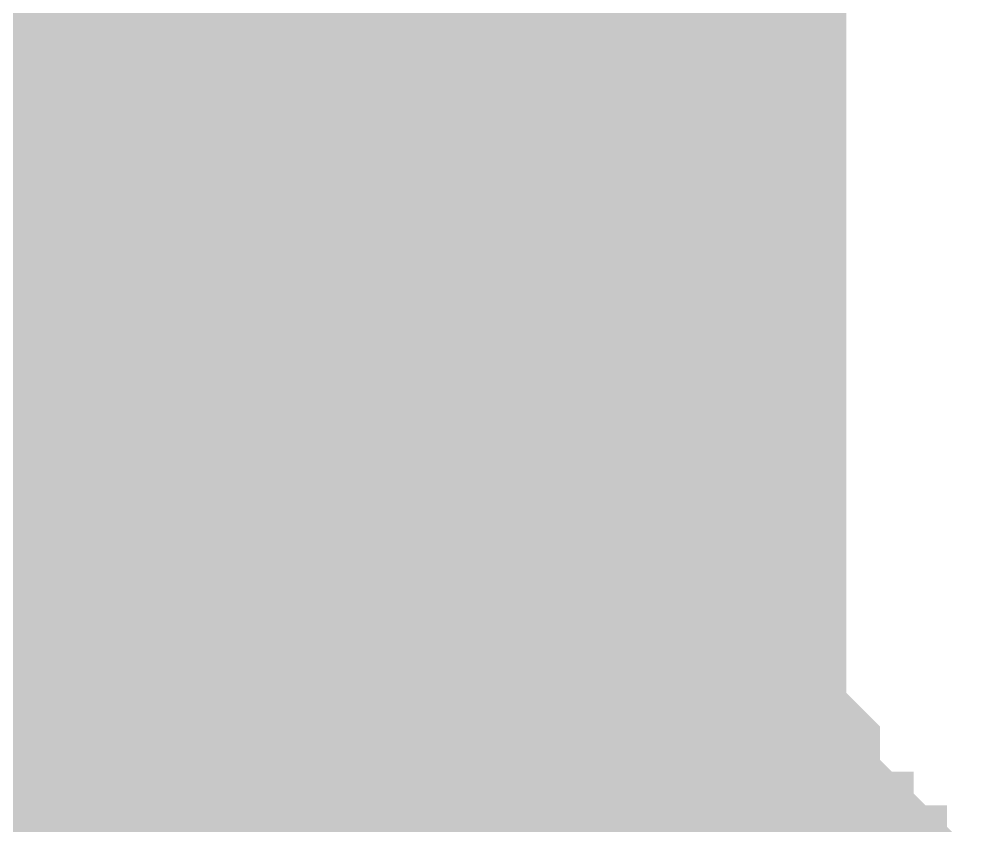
# Model space of a CAD drawing. Extents: x -0.1 to 65.1, y -1.2 to 30.1.
# Drawn here: x 28.4355 to 28.7625, y 5.4597 to 5.7341 of the extents above; entities that cross this region are included whole.
import ezdxf

# ---------------------------------------------------------------- set-up
doc = ezdxf.new("R2010")
doc.units = 0
doc.header["$MEASUREMENT"] = 0
doc.layers.get('0').update_dxf_attribs({"linetype": 'CONTINUOUS'})
doc.layers.add('2D_LINE_126', color=7, linetype='CONTINUOUS')

# ---------------------------------------------------------------- blocks, each defined once
blk = doc.blocks.new('DRAWING_63')
at = {"layer": '2D_LINE_126', "const_width": 0.0254}
for points in [[(-1.74879, -2.0574), (-1.74879, -2.04597), (-1.74879, -2.03454), (-1.74879, -2.02311), (-1.74879, -2.01168), (-1.74879, -2.00025), (-1.74879, -1.98882), (-1.74879, -1.97739), (-1.74879, -1.96596), (-1.74879, -1.95453), (-1.74879, -1.9431), (-1.74879, -1.93167), (-1.74879, -1.92024), (-1.74879, -1.90881), (-1.74879, -1.89738), (-1.74879, -1.88595), (-1.74879, -1.87452), (-1.74879, -1.86309), (-1.74879, -1.85166), (-1.74879, -1.84023), (-1.74879, -1.8288), (-1.74879, -1.81737), (-1.74879, -1.80594), (-1.74879, -1.79451), (-1.74879, -1.78308), (-1.74879, -1.77165), (-1.74879, -1.76022), (-1.74879, -1.74879)], [(-1.73736, -2.0574), (-1.73736, -2.04597), (-1.73736, -2.03454), (-1.73736, -2.02311), (-1.73736, -2.01168), (-1.73736, -2.00025), (-1.73736, -1.98882), (-1.73736, -1.97739), (-1.73736, -1.96596), (-1.73736, -1.95453), (-1.73736, -1.9431), (-1.73736, -1.93167), (-1.73736, -1.92024), (-1.73736, -1.90881), (-1.73736, -1.89738), (-1.73736, -1.88595), (-1.73736, -1.87452), (-1.73736, -1.86309), (-1.73736, -1.85166), (-1.73736, -1.84023), (-1.73736, -1.8288), (-1.73736, -1.81737), (-1.73736, -1.80594), (-1.73736, -1.79451), (-1.73736, -1.78308), (-1.73736, -1.77165), (-1.73736, -1.76022), (-1.73736, -1.74879)], [(-1.72593, -2.0574), (-1.72593, -2.04597), (-1.72593, -2.03454), (-1.72593, -2.02311), (-1.72593, -2.01168), (-1.72593, -2.00025), (-1.72593, -1.98882), (-1.72593, -1.97739), (-1.72593, -1.96596), (-1.72593, -1.95453), (-1.72593, -1.9431), (-1.72593, -1.93167), (-1.72593, -1.92024), (-1.72593, -1.90881), (-1.72593, -1.89738), (-1.72593, -1.88595), (-1.72593, -1.87452), (-1.72593, -1.86309), (-1.72593, -1.85166), (-1.72593, -1.84023), (-1.72593, -1.8288), (-1.72593, -1.81737), (-1.72593, -1.80594), (-1.72593, -1.79451), (-1.72593, -1.78308), (-1.72593, -1.77165), (-1.72593, -1.76022), (-1.72593, -1.74879)], [(-1.7145, -2.0574), (-1.7145, -2.04597), (-1.7145, -2.03454), (-1.7145, -2.02311), (-1.7145, -2.01168), (-1.7145, -2.00025), (-1.7145, -1.98882), (-1.7145, -1.97739), (-1.7145, -1.96596), (-1.7145, -1.95453), (-1.7145, -1.9431), (-1.7145, -1.93167), (-1.7145, -1.92024), (-1.7145, -1.90881), (-1.7145, -1.89738), (-1.7145, -1.88595), (-1.7145, -1.87452), (-1.7145, -1.86309), (-1.7145, -1.85166), (-1.7145, -1.84023), (-1.7145, -1.8288), (-1.7145, -1.81737), (-1.7145, -1.80594), (-1.7145, -1.79451), (-1.7145, -1.78308), (-1.7145, -1.77165), (-1.7145, -1.76022), (-1.7145, -1.74879)], [(-1.70307, -2.0574), (-1.70307, -2.04597), (-1.70307, -2.03454), (-1.70307, -2.02311), (-1.70307, -2.01168), (-1.70307, -2.00025), (-1.70307, -1.98882), (-1.70307, -1.97739), (-1.70307, -1.96596), (-1.70307, -1.95453), (-1.70307, -1.9431), (-1.70307, -1.93167), (-1.70307, -1.92024), (-1.70307, -1.90881), (-1.70307, -1.89738), (-1.70307, -1.88595), (-1.70307, -1.87452), (-1.70307, -1.86309), (-1.70307, -1.85166), (-1.70307, -1.84023), (-1.70307, -1.8288), (-1.70307, -1.81737), (-1.70307, -1.80594), (-1.70307, -1.79451), (-1.70307, -1.78308), (-1.70307, -1.77165), (-1.70307, -1.76022), (-1.70307, -1.74879)], [(-1.69164, -2.0574), (-1.69164, -2.04597), (-1.69164, -2.03454), (-1.69164, -2.02311), (-1.69164, -2.01168), (-1.69164, -2.00025), (-1.69164, -1.98882), (-1.69164, -1.97739), (-1.69164, -1.96596), (-1.69164, -1.95453), (-1.69164, -1.9431), (-1.69164, -1.93167), (-1.69164, -1.92024), (-1.69164, -1.90881), (-1.69164, -1.89738), (-1.69164, -1.88595), (-1.69164, -1.87452), (-1.69164, -1.86309), (-1.69164, -1.85166), (-1.69164, -1.84023), (-1.69164, -1.8288), (-1.69164, -1.81737), (-1.69164, -1.80594), (-1.69164, -1.79451), (-1.69164, -1.78308), (-1.69164, -1.77165), (-1.69164, -1.76022), (-1.69164, -1.74879)], [(-1.68021, -2.0574), (-1.68021, -2.04597), (-1.68021, -2.03454), (-1.68021, -2.02311), (-1.68021, -2.01168), (-1.68021, -2.00025), (-1.68021, -1.98882), (-1.68021, -1.97739), (-1.68021, -1.96596), (-1.68021, -1.95453), (-1.68021, -1.9431), (-1.68021, -1.93167), (-1.68021, -1.92024), (-1.68021, -1.90881), (-1.68021, -1.89738), (-1.68021, -1.88595), (-1.68021, -1.87452), (-1.68021, -1.86309), (-1.68021, -1.85166), (-1.68021, -1.84023), (-1.68021, -1.8288), (-1.68021, -1.81737), (-1.68021, -1.80594), (-1.68021, -1.79451), (-1.68021, -1.78308), (-1.68021, -1.77165), (-1.68021, -1.76022), (-1.68021, -1.74879)], [(-1.66878, -2.0574), (-1.66878, -2.04597), (-1.66878, -2.03454), (-1.66878, -2.02311), (-1.66878, -2.01168), (-1.66878, -2.00025), (-1.66878, -1.98882), (-1.66878, -1.97739), (-1.66878, -1.96596), (-1.66878, -1.95453), (-1.66878, -1.9431), (-1.66878, -1.93167), (-1.66878, -1.92024), (-1.66878, -1.90881), (-1.66878, -1.89738), (-1.66878, -1.88595), (-1.66878, -1.87452), (-1.66878, -1.86309), (-1.66878, -1.85166), (-1.66878, -1.84023), (-1.66878, -1.8288), (-1.66878, -1.81737), (-1.66878, -1.80594), (-1.66878, -1.79451), (-1.66878, -1.78308), (-1.66878, -1.77165), (-1.66878, -1.76022), (-1.66878, -1.74879)], [(-1.65735, -2.0574), (-1.65735, -2.04597), (-1.65735, -2.03454), (-1.65735, -2.02311), (-1.65735, -2.01168), (-1.65735, -2.00025), (-1.65735, -1.98882), (-1.65735, -1.97739), (-1.65735, -1.96596), (-1.65735, -1.95453), (-1.65735, -1.9431), (-1.65735, -1.93167), (-1.65735, -1.92024), (-1.65735, -1.90881), (-1.65735, -1.89738), (-1.65735, -1.88595), (-1.65735, -1.87452), (-1.65735, -1.86309), (-1.65735, -1.85166), (-1.65735, -1.84023), (-1.65735, -1.8288), (-1.65735, -1.81737), (-1.65735, -1.80594), (-1.65735, -1.79451), (-1.65735, -1.78308), (-1.65735, -1.77165), (-1.65735, -1.76022), (-1.65735, -1.74879)], [(-1.84023, -2.0574), (-1.84023, -2.04597), (-1.84023, -2.03454), (-1.84023, -2.02311), (-1.84023, -2.01168), (-1.84023, -2.00025), (-1.84023, -1.98882), (-1.84023, -1.97739), (-1.84023, -1.96596), (-1.84023, -1.95453), (-1.84023, -1.9431), (-1.84023, -1.93167), (-1.84023, -1.92024), (-1.84023, -1.90881), (-1.84023, -1.89738), (-1.84023, -1.88595), (-1.84023, -1.87452), (-1.84023, -1.86309), (-1.84023, -1.85166), (-1.84023, -1.84023), (-1.84023, -1.8288), (-1.84023, -1.81737), (-1.84023, -1.80594), (-1.84023, -1.79451), (-1.84023, -1.78308), (-1.84023, -1.77165), (-1.84023, -1.76022), (-1.84023, -1.74879)], [(-1.8288, -2.0574), (-1.8288, -2.04597), (-1.8288, -2.03454), (-1.8288, -2.02311), (-1.8288, -2.01168), (-1.8288, -2.00025), (-1.8288, -1.98882), (-1.8288, -1.97739), (-1.8288, -1.96596), (-1.8288, -1.95453), (-1.8288, -1.9431), (-1.8288, -1.93167), (-1.8288, -1.92024), (-1.8288, -1.90881), (-1.8288, -1.89738), (-1.8288, -1.88595), (-1.8288, -1.87452), (-1.8288, -1.86309), (-1.8288, -1.85166), (-1.8288, -1.84023), (-1.8288, -1.8288), (-1.8288, -1.81737), (-1.8288, -1.80594), (-1.8288, -1.79451), (-1.8288, -1.78308), (-1.8288, -1.77165), (-1.8288, -1.76022), (-1.8288, -1.74879)], [(-1.81737, -2.0574), (-1.81737, -2.04597), (-1.81737, -2.03454), (-1.81737, -2.02311), (-1.81737, -2.01168), (-1.81737, -2.00025), (-1.81737, -1.98882), (-1.81737, -1.97739), (-1.81737, -1.96596), (-1.81737, -1.95453), (-1.81737, -1.9431), (-1.81737, -1.93167), (-1.81737, -1.92024), (-1.81737, -1.90881), (-1.81737, -1.89738), (-1.81737, -1.88595), (-1.81737, -1.87452), (-1.81737, -1.86309), (-1.81737, -1.85166), (-1.81737, -1.84023), (-1.81737, -1.8288), (-1.81737, -1.81737), (-1.81737, -1.80594), (-1.81737, -1.79451), (-1.81737, -1.78308), (-1.81737, -1.77165), (-1.81737, -1.76022), (-1.81737, -1.74879)], [(-1.80594, -2.0574), (-1.80594, -2.04597), (-1.80594, -2.03454), (-1.80594, -2.02311), (-1.80594, -2.01168), (-1.80594, -2.00025), (-1.80594, -1.98882), (-1.80594, -1.97739), (-1.80594, -1.96596), (-1.80594, -1.95453), (-1.80594, -1.9431), (-1.80594, -1.93167), (-1.80594, -1.92024), (-1.80594, -1.90881), (-1.80594, -1.89738), (-1.80594, -1.88595), (-1.80594, -1.87452), (-1.80594, -1.86309), (-1.80594, -1.85166), (-1.80594, -1.84023), (-1.80594, -1.8288), (-1.80594, -1.81737), (-1.80594, -1.80594), (-1.80594, -1.79451), (-1.80594, -1.78308), (-1.80594, -1.77165), (-1.80594, -1.76022), (-1.80594, -1.74879)], [(-1.79451, -2.0574), (-1.79451, -2.04597), (-1.79451, -2.03454), (-1.79451, -2.02311), (-1.79451, -2.01168), (-1.79451, -2.00025), (-1.79451, -1.98882), (-1.79451, -1.97739), (-1.79451, -1.96596), (-1.79451, -1.95453), (-1.79451, -1.9431), (-1.79451, -1.93167), (-1.79451, -1.92024), (-1.79451, -1.90881), (-1.79451, -1.89738), (-1.79451, -1.88595), (-1.79451, -1.87452), (-1.79451, -1.86309), (-1.79451, -1.85166), (-1.79451, -1.84023), (-1.79451, -1.8288), (-1.79451, -1.81737), (-1.79451, -1.80594), (-1.79451, -1.79451), (-1.79451, -1.78308), (-1.79451, -1.77165), (-1.79451, -1.76022), (-1.79451, -1.74879)], [(-1.78308, -2.0574), (-1.78308, -2.04597), (-1.78308, -2.03454), (-1.78308, -2.02311), (-1.78308, -2.01168), (-1.78308, -2.00025), (-1.78308, -1.98882), (-1.78308, -1.97739), (-1.78308, -1.96596), (-1.78308, -1.95453), (-1.78308, -1.9431), (-1.78308, -1.93167), (-1.78308, -1.92024), (-1.78308, -1.90881), (-1.78308, -1.89738), (-1.78308, -1.88595), (-1.78308, -1.87452), (-1.78308, -1.86309), (-1.78308, -1.85166), (-1.78308, -1.84023), (-1.78308, -1.8288), (-1.78308, -1.81737), (-1.78308, -1.80594), (-1.78308, -1.79451), (-1.78308, -1.78308), (-1.78308, -1.77165), (-1.78308, -1.76022), (-1.78308, -1.74879)], [(-1.77165, -2.0574), (-1.77165, -2.04597), (-1.77165, -2.03454), (-1.77165, -2.02311), (-1.77165, -2.01168), (-1.77165, -2.00025), (-1.77165, -1.98882), (-1.77165, -1.97739), (-1.77165, -1.96596), (-1.77165, -1.95453), (-1.77165, -1.9431), (-1.77165, -1.93167), (-1.77165, -1.92024), (-1.77165, -1.90881), (-1.77165, -1.89738), (-1.77165, -1.88595), (-1.77165, -1.87452), (-1.77165, -1.86309), (-1.77165, -1.85166), (-1.77165, -1.84023), (-1.77165, -1.8288), (-1.77165, -1.81737), (-1.77165, -1.80594), (-1.77165, -1.79451), (-1.77165, -1.78308), (-1.77165, -1.77165), (-1.77165, -1.76022), (-1.77165, -1.74879)], [(-1.88595, -2.0574), (-1.88595, -2.04597), (-1.88595, -2.03454), (-1.88595, -2.02311), (-1.88595, -2.01168), (-1.88595, -2.00025), (-1.88595, -1.98882), (-1.88595, -1.97739), (-1.88595, -1.96596), (-1.88595, -1.95453), (-1.88595, -1.9431), (-1.88595, -1.93167), (-1.88595, -1.92024), (-1.88595, -1.90881), (-1.88595, -1.89738), (-1.88595, -1.88595), (-1.88595, -1.87452), (-1.88595, -1.86309), (-1.88595, -1.85166), (-1.88595, -1.84023), (-1.88595, -1.8288), (-1.88595, -1.81737), (-1.88595, -1.80594), (-1.88595, -1.79451), (-1.88595, -1.78308), (-1.88595, -1.77165), (-1.88595, -1.76022), (-1.88595, -1.74879)], [(-1.87452, -2.0574), (-1.87452, -2.04597), (-1.87452, -2.03454), (-1.87452, -2.02311), (-1.87452, -2.01168), (-1.87452, -2.00025), (-1.87452, -1.98882), (-1.87452, -1.97739), (-1.87452, -1.96596), (-1.87452, -1.95453), (-1.87452, -1.9431), (-1.87452, -1.93167), (-1.87452, -1.92024), (-1.87452, -1.90881), (-1.87452, -1.89738), (-1.87452, -1.88595), (-1.87452, -1.87452), (-1.87452, -1.86309), (-1.87452, -1.85166), (-1.87452, -1.84023), (-1.87452, -1.8288), (-1.87452, -1.81737), (-1.87452, -1.80594), (-1.87452, -1.79451), (-1.87452, -1.78308), (-1.87452, -1.77165), (-1.87452, -1.76022), (-1.87452, -1.74879)], [(-1.86309, -2.0574), (-1.86309, -2.04597), (-1.86309, -2.03454), (-1.86309, -2.02311), (-1.86309, -2.01168), (-1.86309, -2.00025), (-1.86309, -1.98882), (-1.86309, -1.97739), (-1.86309, -1.96596), (-1.86309, -1.95453), (-1.86309, -1.9431), (-1.86309, -1.93167), (-1.86309, -1.92024), (-1.86309, -1.90881), (-1.86309, -1.89738), (-1.86309, -1.88595), (-1.86309, -1.87452), (-1.86309, -1.86309), (-1.86309, -1.85166), (-1.86309, -1.84023), (-1.86309, -1.8288), (-1.86309, -1.81737), (-1.86309, -1.80594), (-1.86309, -1.79451), (-1.86309, -1.78308), (-1.86309, -1.77165), (-1.86309, -1.76022), (-1.86309, -1.74879)], [(-1.92024, -2.0574), (-1.92024, -2.04597), (-1.92024, -2.03454), (-1.92024, -2.02311), (-1.92024, -2.01168), (-1.92024, -2.00025), (-1.92024, -1.98882), (-1.92024, -1.97739), (-1.92024, -1.96596), (-1.92024, -1.95453), (-1.92024, -1.9431), (-1.92024, -1.93167), (-1.92024, -1.92024), (-1.92024, -1.90881), (-1.92024, -1.89738), (-1.92024, -1.88595), (-1.92024, -1.87452), (-1.92024, -1.86309), (-1.92024, -1.85166), (-1.92024, -1.84023), (-1.92024, -1.8288), (-1.92024, -1.81737), (-1.92024, -1.80594), (-1.92024, -1.79451), (-1.92024, -1.78308), (-1.92024, -1.77165), (-1.92024, -1.76022), (-1.92024, -1.74879)], [(-1.90881, -2.0574), (-1.90881, -2.04597), (-1.90881, -2.03454), (-1.90881, -2.02311), (-1.90881, -2.01168), (-1.90881, -2.00025), (-1.90881, -1.98882), (-1.90881, -1.97739), (-1.90881, -1.96596), (-1.90881, -1.95453), (-1.90881, -1.9431), (-1.90881, -1.93167), (-1.90881, -1.92024), (-1.90881, -1.90881), (-1.90881, -1.89738), (-1.90881, -1.88595), (-1.90881, -1.87452), (-1.90881, -1.86309), (-1.90881, -1.85166), (-1.90881, -1.84023), (-1.90881, -1.8288), (-1.90881, -1.81737), (-1.90881, -1.80594), (-1.90881, -1.79451), (-1.90881, -1.78308), (-1.90881, -1.77165), (-1.90881, -1.76022), (-1.90881, -1.74879)], [(-1.64592, -2.0574), (-1.64592, -2.04597), (-1.64592, -2.03454), (-1.64592, -2.02311), (-1.64592, -2.01168), (-1.64592, -2.00025), (-1.64592, -1.98882), (-1.64592, -1.97739), (-1.64592, -1.96596), (-1.64592, -1.95453), (-1.64592, -1.9431), (-1.64592, -1.93167), (-1.64592, -1.92024), (-1.64592, -1.90881), (-1.64592, -1.89738), (-1.64592, -1.88595), (-1.64592, -1.87452), (-1.64592, -1.86309), (-1.64592, -1.85166), (-1.64592, -1.84023), (-1.64592, -1.8288), (-1.64592, -1.81737), (-1.64592, -1.80594), (-1.64592, -1.79451), (-1.64592, -1.78308), (-1.64592, -1.77165), (-1.64592, -1.76022), (-1.64592, -1.74879)], [(-1.93167, -1.76022), (-1.92024, -1.76022), (-1.90881, -1.76022), (-1.89738, -1.76022), (-1.89738, -1.74879)], [(-1.93167, -1.77165), (-1.92024, -1.77165), (-1.90881, -1.77165), (-1.89738, -1.77165), (-1.89738, -1.76022), (-1.88595, -1.76022), (-1.87452, -1.76022), (-1.86309, -1.76022), (-1.85166, -1.76022), (-1.85166, -1.74879)], [(-1.93167, -1.78308), (-1.92024, -1.78308), (-1.90881, -1.78308), (-1.89738, -1.78308), (-1.89738, -1.77165), (-1.88595, -1.77165), (-1.87452, -1.77165), (-1.86309, -1.77165), (-1.85166, -1.77165), (-1.85166, -1.76022), (-1.84023, -1.76022), (-1.8288, -1.76022), (-1.81737, -1.76022), (-1.80594, -1.76022), (-1.79451, -1.76022), (-1.78308, -1.76022), (-1.77165, -1.76022), (-1.76022, -1.76022), (-1.76022, -1.74879)], [(-1.93167, -1.79451), (-1.92024, -1.79451), (-1.90881, -1.79451), (-1.89738, -1.79451), (-1.89738, -1.78308), (-1.88595, -1.78308), (-1.87452, -1.78308), (-1.86309, -1.78308), (-1.85166, -1.78308), (-1.85166, -1.77165), (-1.84023, -1.77165), (-1.8288, -1.77165), (-1.81737, -1.77165), (-1.80594, -1.77165), (-1.79451, -1.77165), (-1.78308, -1.77165), (-1.77165, -1.77165), (-1.76022, -1.77165), (-1.76022, -1.76022), (-1.74879, -1.76022), (-1.73736, -1.76022), (-1.72593, -1.76022), (-1.7145, -1.76022), (-1.70307, -1.76022), (-1.69164, -1.76022), (-1.68021, -1.76022), (-1.66878, -1.76022), (-1.65735, -1.76022), (-1.64592, -1.76022)], [(-1.93167, -1.80594), (-1.92024, -1.80594), (-1.90881, -1.80594), (-1.89738, -1.80594), (-1.89738, -1.79451), (-1.88595, -1.79451), (-1.87452, -1.79451), (-1.86309, -1.79451), (-1.85166, -1.79451), (-1.85166, -1.78308), (-1.84023, -1.78308), (-1.8288, -1.78308), (-1.81737, -1.78308), (-1.80594, -1.78308), (-1.79451, -1.78308), (-1.78308, -1.78308), (-1.77165, -1.78308), (-1.76022, -1.78308), (-1.76022, -1.77165), (-1.74879, -1.77165), (-1.73736, -1.77165), (-1.72593, -1.77165), (-1.7145, -1.77165), (-1.70307, -1.77165), (-1.69164, -1.77165), (-1.68021, -1.77165), (-1.66878, -1.77165), (-1.65735, -1.77165), (-1.64592, -1.77165)], [(-1.93167, -1.81737), (-1.92024, -1.81737), (-1.90881, -1.81737), (-1.89738, -1.81737), (-1.89738, -1.80594), (-1.88595, -1.80594), (-1.87452, -1.80594), (-1.86309, -1.80594), (-1.85166, -1.80594), (-1.85166, -1.79451), (-1.84023, -1.79451), (-1.8288, -1.79451), (-1.81737, -1.79451), (-1.80594, -1.79451), (-1.79451, -1.79451), (-1.78308, -1.79451), (-1.77165, -1.79451), (-1.76022, -1.79451), (-1.76022, -1.78308), (-1.74879, -1.78308), (-1.73736, -1.78308), (-1.72593, -1.78308), (-1.7145, -1.78308), (-1.70307, -1.78308), (-1.69164, -1.78308), (-1.68021, -1.78308), (-1.66878, -1.78308), (-1.65735, -1.78308), (-1.64592, -1.78308)], [(-1.93167, -1.8288), (-1.92024, -1.8288), (-1.90881, -1.8288), (-1.89738, -1.8288), (-1.89738, -1.81737), (-1.88595, -1.81737), (-1.87452, -1.81737), (-1.86309, -1.81737), (-1.85166, -1.81737), (-1.85166, -1.80594), (-1.84023, -1.80594), (-1.8288, -1.80594), (-1.81737, -1.80594), (-1.80594, -1.80594), (-1.79451, -1.80594), (-1.78308, -1.80594), (-1.77165, -1.80594), (-1.76022, -1.80594), (-1.76022, -1.79451), (-1.74879, -1.79451), (-1.73736, -1.79451), (-1.72593, -1.79451), (-1.7145, -1.79451), (-1.70307, -1.79451), (-1.69164, -1.79451), (-1.68021, -1.79451), (-1.66878, -1.79451), (-1.65735, -1.79451), (-1.64592, -1.79451)], [(-1.93167, -1.84023), (-1.92024, -1.84023), (-1.90881, -1.84023), (-1.89738, -1.84023), (-1.89738, -1.8288), (-1.88595, -1.8288), (-1.87452, -1.8288), (-1.86309, -1.8288), (-1.85166, -1.8288), (-1.85166, -1.81737), (-1.84023, -1.81737), (-1.8288, -1.81737), (-1.81737, -1.81737), (-1.80594, -1.81737), (-1.79451, -1.81737), (-1.78308, -1.81737), (-1.77165, -1.81737), (-1.76022, -1.81737), (-1.76022, -1.80594), (-1.74879, -1.80594), (-1.73736, -1.80594), (-1.72593, -1.80594), (-1.7145, -1.80594), (-1.70307, -1.80594), (-1.69164, -1.80594), (-1.68021, -1.80594), (-1.66878, -1.80594), (-1.65735, -1.80594), (-1.64592, -1.80594)], [(-1.93167, -1.85166), (-1.92024, -1.85166), (-1.90881, -1.85166), (-1.89738, -1.85166), (-1.89738, -1.84023), (-1.88595, -1.84023), (-1.87452, -1.84023), (-1.86309, -1.84023), (-1.85166, -1.84023), (-1.85166, -1.8288), (-1.84023, -1.8288), (-1.8288, -1.8288), (-1.81737, -1.8288), (-1.80594, -1.8288), (-1.79451, -1.8288), (-1.78308, -1.8288), (-1.77165, -1.8288), (-1.76022, -1.8288), (-1.76022, -1.81737), (-1.74879, -1.81737), (-1.73736, -1.81737), (-1.72593, -1.81737), (-1.7145, -1.81737), (-1.70307, -1.81737), (-1.69164, -1.81737), (-1.68021, -1.81737), (-1.66878, -1.81737), (-1.65735, -1.81737), (-1.64592, -1.81737)], [(-1.93167, -1.86309), (-1.92024, -1.86309), (-1.90881, -1.86309), (-1.89738, -1.86309), (-1.89738, -1.85166), (-1.88595, -1.85166), (-1.87452, -1.85166), (-1.86309, -1.85166), (-1.85166, -1.85166), (-1.85166, -1.84023), (-1.84023, -1.84023), (-1.8288, -1.84023), (-1.81737, -1.84023), (-1.80594, -1.84023), (-1.79451, -1.84023), (-1.78308, -1.84023), (-1.77165, -1.84023), (-1.76022, -1.84023), (-1.76022, -1.8288), (-1.74879, -1.8288), (-1.73736, -1.8288), (-1.72593, -1.8288), (-1.7145, -1.8288), (-1.70307, -1.8288), (-1.69164, -1.8288), (-1.68021, -1.8288), (-1.66878, -1.8288), (-1.65735, -1.8288), (-1.64592, -1.8288)], [(-1.93167, -1.87452), (-1.92024, -1.87452), (-1.90881, -1.87452), (-1.89738, -1.87452), (-1.89738, -1.86309), (-1.88595, -1.86309), (-1.87452, -1.86309), (-1.86309, -1.86309), (-1.85166, -1.86309), (-1.85166, -1.85166), (-1.84023, -1.85166), (-1.8288, -1.85166), (-1.81737, -1.85166), (-1.80594, -1.85166), (-1.79451, -1.85166), (-1.78308, -1.85166), (-1.77165, -1.85166), (-1.76022, -1.85166), (-1.76022, -1.84023), (-1.74879, -1.84023), (-1.73736, -1.84023), (-1.72593, -1.84023), (-1.7145, -1.84023), (-1.70307, -1.84023), (-1.69164, -1.84023), (-1.68021, -1.84023), (-1.66878, -1.84023), (-1.65735, -1.84023), (-1.64592, -1.84023)], [(-1.93167, -1.88595), (-1.92024, -1.88595), (-1.90881, -1.88595), (-1.89738, -1.88595), (-1.89738, -1.87452), (-1.88595, -1.87452), (-1.87452, -1.87452), (-1.86309, -1.87452), (-1.85166, -1.87452), (-1.85166, -1.86309), (-1.84023, -1.86309), (-1.8288, -1.86309), (-1.81737, -1.86309), (-1.80594, -1.86309), (-1.79451, -1.86309), (-1.78308, -1.86309), (-1.77165, -1.86309), (-1.76022, -1.86309), (-1.76022, -1.85166), (-1.74879, -1.85166), (-1.73736, -1.85166), (-1.72593, -1.85166), (-1.7145, -1.85166), (-1.70307, -1.85166), (-1.69164, -1.85166), (-1.68021, -1.85166), (-1.66878, -1.85166), (-1.65735, -1.85166), (-1.64592, -1.85166)], [(-1.93167, -1.89738), (-1.92024, -1.89738), (-1.90881, -1.89738), (-1.89738, -1.89738), (-1.89738, -1.88595), (-1.88595, -1.88595), (-1.87452, -1.88595), (-1.86309, -1.88595), (-1.85166, -1.88595), (-1.85166, -1.87452), (-1.84023, -1.87452), (-1.8288, -1.87452), (-1.81737, -1.87452), (-1.80594, -1.87452), (-1.79451, -1.87452), (-1.78308, -1.87452), (-1.77165, -1.87452), (-1.76022, -1.87452), (-1.76022, -1.86309), (-1.74879, -1.86309), (-1.73736, -1.86309), (-1.72593, -1.86309), (-1.7145, -1.86309), (-1.70307, -1.86309), (-1.69164, -1.86309), (-1.68021, -1.86309), (-1.66878, -1.86309), (-1.65735, -1.86309), (-1.64592, -1.86309)], [(-1.93167, -1.90881), (-1.92024, -1.90881), (-1.90881, -1.90881), (-1.89738, -1.90881), (-1.89738, -1.89738), (-1.88595, -1.89738), (-1.87452, -1.89738), (-1.86309, -1.89738), (-1.85166, -1.89738), (-1.85166, -1.88595), (-1.84023, -1.88595), (-1.8288, -1.88595), (-1.81737, -1.88595), (-1.80594, -1.88595), (-1.79451, -1.88595), (-1.78308, -1.88595), (-1.77165, -1.88595), (-1.76022, -1.88595), (-1.76022, -1.87452), (-1.74879, -1.87452), (-1.73736, -1.87452), (-1.72593, -1.87452), (-1.7145, -1.87452), (-1.70307, -1.87452), (-1.69164, -1.87452), (-1.68021, -1.87452), (-1.66878, -1.87452), (-1.65735, -1.87452), (-1.64592, -1.87452)], [(-1.93167, -1.92024), (-1.92024, -1.92024), (-1.90881, -1.92024), (-1.89738, -1.92024), (-1.89738, -1.90881), (-1.88595, -1.90881), (-1.87452, -1.90881), (-1.86309, -1.90881), (-1.85166, -1.90881), (-1.85166, -1.89738), (-1.84023, -1.89738), (-1.8288, -1.89738), (-1.81737, -1.89738), (-1.80594, -1.89738), (-1.79451, -1.89738), (-1.78308, -1.89738), (-1.77165, -1.89738), (-1.76022, -1.89738), (-1.76022, -1.88595), (-1.74879, -1.88595), (-1.73736, -1.88595), (-1.72593, -1.88595), (-1.7145, -1.88595), (-1.70307, -1.88595), (-1.69164, -1.88595), (-1.68021, -1.88595), (-1.66878, -1.88595), (-1.65735, -1.88595), (-1.64592, -1.88595)], [(-1.93167, -1.93167), (-1.92024, -1.93167), (-1.90881, -1.93167), (-1.89738, -1.93167), (-1.89738, -1.92024), (-1.88595, -1.92024), (-1.87452, -1.92024), (-1.86309, -1.92024), (-1.85166, -1.92024), (-1.85166, -1.90881), (-1.84023, -1.90881), (-1.8288, -1.90881), (-1.81737, -1.90881), (-1.80594, -1.90881), (-1.79451, -1.90881), (-1.78308, -1.90881), (-1.77165, -1.90881), (-1.76022, -1.90881), (-1.76022, -1.89738), (-1.74879, -1.89738), (-1.73736, -1.89738), (-1.72593, -1.89738), (-1.7145, -1.89738), (-1.70307, -1.89738), (-1.69164, -1.89738), (-1.68021, -1.89738), (-1.66878, -1.89738), (-1.65735, -1.89738), (-1.64592, -1.89738)], [(-1.93167, -1.9431), (-1.92024, -1.9431), (-1.90881, -1.9431), (-1.89738, -1.9431), (-1.89738, -1.93167), (-1.88595, -1.93167), (-1.87452, -1.93167), (-1.86309, -1.93167), (-1.85166, -1.93167), (-1.85166, -1.92024), (-1.84023, -1.92024), (-1.8288, -1.92024), (-1.81737, -1.92024), (-1.80594, -1.92024), (-1.79451, -1.92024), (-1.78308, -1.92024), (-1.77165, -1.92024), (-1.76022, -1.92024), (-1.76022, -1.90881), (-1.74879, -1.90881), (-1.73736, -1.90881), (-1.72593, -1.90881), (-1.7145, -1.90881), (-1.70307, -1.90881), (-1.69164, -1.90881), (-1.68021, -1.90881), (-1.66878, -1.90881), (-1.65735, -1.90881), (-1.64592, -1.90881)], [(-1.93167, -1.95453), (-1.92024, -1.95453), (-1.90881, -1.95453), (-1.89738, -1.95453), (-1.89738, -1.9431), (-1.88595, -1.9431), (-1.87452, -1.9431), (-1.86309, -1.9431), (-1.85166, -1.9431), (-1.85166, -1.93167), (-1.84023, -1.93167), (-1.8288, -1.93167), (-1.81737, -1.93167), (-1.80594, -1.93167), (-1.79451, -1.93167), (-1.78308, -1.93167), (-1.77165, -1.93167), (-1.76022, -1.93167), (-1.76022, -1.92024), (-1.74879, -1.92024), (-1.73736, -1.92024), (-1.72593, -1.92024), (-1.7145, -1.92024), (-1.70307, -1.92024), (-1.69164, -1.92024), (-1.68021, -1.92024), (-1.66878, -1.92024), (-1.65735, -1.92024), (-1.64592, -1.92024)], [(-1.93167, -1.96596), (-1.92024, -1.96596), (-1.90881, -1.96596), (-1.89738, -1.96596), (-1.89738, -1.95453), (-1.88595, -1.95453), (-1.87452, -1.95453), (-1.86309, -1.95453), (-1.85166, -1.95453), (-1.85166, -1.9431), (-1.84023, -1.9431), (-1.8288, -1.9431), (-1.81737, -1.9431), (-1.80594, -1.9431), (-1.79451, -1.9431), (-1.78308, -1.9431), (-1.77165, -1.9431), (-1.76022, -1.9431), (-1.76022, -1.93167), (-1.74879, -1.93167), (-1.73736, -1.93167), (-1.72593, -1.93167), (-1.7145, -1.93167), (-1.70307, -1.93167), (-1.69164, -1.93167), (-1.68021, -1.93167), (-1.66878, -1.93167), (-1.65735, -1.93167), (-1.64592, -1.93167)], [(-1.93167, -1.97739), (-1.92024, -1.97739), (-1.90881, -1.97739), (-1.89738, -1.97739), (-1.89738, -1.96596), (-1.88595, -1.96596), (-1.87452, -1.96596), (-1.86309, -1.96596), (-1.85166, -1.96596), (-1.85166, -1.95453), (-1.84023, -1.95453), (-1.8288, -1.95453), (-1.81737, -1.95453), (-1.80594, -1.95453), (-1.79451, -1.95453), (-1.78308, -1.95453), (-1.77165, -1.95453), (-1.76022, -1.95453), (-1.76022, -1.9431), (-1.74879, -1.9431), (-1.73736, -1.9431), (-1.72593, -1.9431), (-1.7145, -1.9431), (-1.70307, -1.9431), (-1.69164, -1.9431), (-1.68021, -1.9431), (-1.66878, -1.9431), (-1.65735, -1.9431), (-1.64592, -1.9431)], [(-1.93167, -1.98882), (-1.92024, -1.98882), (-1.90881, -1.98882), (-1.89738, -1.98882), (-1.89738, -1.97739), (-1.88595, -1.97739), (-1.87452, -1.97739), (-1.86309, -1.97739), (-1.85166, -1.97739), (-1.85166, -1.96596), (-1.84023, -1.96596), (-1.8288, -1.96596), (-1.81737, -1.96596), (-1.80594, -1.96596), (-1.79451, -1.96596), (-1.78308, -1.96596), (-1.77165, -1.96596), (-1.76022, -1.96596), (-1.76022, -1.95453), (-1.74879, -1.95453), (-1.73736, -1.95453), (-1.72593, -1.95453), (-1.7145, -1.95453), (-1.70307, -1.95453), (-1.69164, -1.95453), (-1.68021, -1.95453), (-1.66878, -1.95453), (-1.65735, -1.95453), (-1.64592, -1.95453)], [(-1.93167, -2.00025), (-1.92024, -2.00025), (-1.90881, -2.00025), (-1.89738, -2.00025), (-1.89738, -1.98882), (-1.88595, -1.98882), (-1.87452, -1.98882), (-1.86309, -1.98882), (-1.85166, -1.98882), (-1.85166, -1.97739), (-1.84023, -1.97739), (-1.8288, -1.97739), (-1.81737, -1.97739), (-1.80594, -1.97739), (-1.79451, -1.97739), (-1.78308, -1.97739), (-1.77165, -1.97739), (-1.76022, -1.97739), (-1.76022, -1.96596), (-1.74879, -1.96596), (-1.73736, -1.96596), (-1.72593, -1.96596), (-1.7145, -1.96596), (-1.70307, -1.96596), (-1.69164, -1.96596), (-1.68021, -1.96596), (-1.66878, -1.96596), (-1.65735, -1.96596), (-1.64592, -1.96596)], [(-1.93167, -2.01168), (-1.92024, -2.01168), (-1.90881, -2.01168), (-1.89738, -2.01168), (-1.89738, -2.00025), (-1.88595, -2.00025), (-1.87452, -2.00025), (-1.86309, -2.00025), (-1.85166, -2.00025), (-1.85166, -1.98882), (-1.84023, -1.98882), (-1.8288, -1.98882), (-1.81737, -1.98882), (-1.80594, -1.98882), (-1.79451, -1.98882), (-1.78308, -1.98882), (-1.77165, -1.98882), (-1.76022, -1.98882), (-1.76022, -1.97739), (-1.74879, -1.97739), (-1.73736, -1.97739), (-1.72593, -1.97739), (-1.7145, -1.97739), (-1.70307, -1.97739), (-1.69164, -1.97739), (-1.68021, -1.97739), (-1.66878, -1.97739), (-1.65735, -1.97739), (-1.64592, -1.97739)], [(-1.93167, -2.02311), (-1.92024, -2.02311), (-1.90881, -2.02311), (-1.89738, -2.02311), (-1.89738, -2.01168), (-1.88595, -2.01168), (-1.87452, -2.01168), (-1.86309, -2.01168), (-1.85166, -2.01168), (-1.85166, -2.00025), (-1.84023, -2.00025), (-1.8288, -2.00025), (-1.81737, -2.00025), (-1.80594, -2.00025), (-1.79451, -2.00025), (-1.78308, -2.00025), (-1.77165, -2.00025), (-1.76022, -2.00025), (-1.76022, -1.98882), (-1.74879, -1.98882), (-1.73736, -1.98882), (-1.72593, -1.98882), (-1.7145, -1.98882), (-1.70307, -1.98882), (-1.69164, -1.98882), (-1.68021, -1.98882), (-1.66878, -1.98882), (-1.65735, -1.98882), (-1.64592, -1.98882)], [(-1.93167, -2.03454), (-1.92024, -2.03454), (-1.90881, -2.03454), (-1.89738, -2.03454), (-1.89738, -2.02311), (-1.88595, -2.02311), (-1.87452, -2.02311), (-1.86309, -2.02311), (-1.85166, -2.02311), (-1.85166, -2.01168), (-1.84023, -2.01168), (-1.8288, -2.01168), (-1.81737, -2.01168), (-1.80594, -2.01168), (-1.79451, -2.01168), (-1.78308, -2.01168), (-1.77165, -2.01168), (-1.76022, -2.01168), (-1.76022, -2.00025), (-1.74879, -2.00025), (-1.73736, -2.00025), (-1.72593, -2.00025), (-1.7145, -2.00025), (-1.70307, -2.00025), (-1.69164, -2.00025), (-1.68021, -2.00025), (-1.66878, -2.00025), (-1.65735, -2.00025), (-1.64592, -2.00025), (-1.63449, -2.01168), (-1.63449, -2.02311), (-1.62306, -2.03454), (-1.61163, -2.04597), (-1.6002, -2.0574)], [(-1.93167, -2.04597), (-1.92024, -2.04597), (-1.90881, -2.04597), (-1.89738, -2.04597), (-1.89738, -2.03454), (-1.88595, -2.03454), (-1.87452, -2.03454), (-1.86309, -2.03454), (-1.85166, -2.03454), (-1.85166, -2.02311), (-1.84023, -2.02311), (-1.8288, -2.02311), (-1.81737, -2.02311), (-1.80594, -2.02311), (-1.79451, -2.02311), (-1.78308, -2.02311), (-1.77165, -2.02311), (-1.76022, -2.02311), (-1.76022, -2.01168), (-1.74879, -2.01168), (-1.73736, -2.01168), (-1.72593, -2.01168), (-1.7145, -2.01168), (-1.70307, -2.01168), (-1.69164, -2.01168), (-1.68021, -2.01168), (-1.66878, -2.01168), (-1.65735, -2.01168), (-1.64592, -2.01168), (-1.63449, -2.01168)], [(-1.62306, -2.0574), (-1.62306, -2.04597), (-1.63449, -2.04597), (-1.63449, -2.03454), (-1.64592, -2.03454), (-1.65735, -2.03454), (-1.66878, -2.03454), (-1.68021, -2.03454), (-1.69164, -2.03454), (-1.70307, -2.03454), (-1.7145, -2.03454), (-1.72593, -2.03454), (-1.73736, -2.03454), (-1.74879, -2.03454), (-1.76022, -2.03454), (-1.76022, -2.04597), (-1.77165, -2.04597), (-1.78308, -2.04597), (-1.79451, -2.04597), (-1.80594, -2.04597), (-1.81737, -2.04597), (-1.8288, -2.04597), (-1.84023, -2.04597), (-1.85166, -2.04597), (-1.85166, -2.0574)], [(-1.61163, -2.0574), (-1.61163, -2.04597), (-1.62306, -2.04597), (-1.62306, -2.03454), (-1.63449, -2.03454), (-1.63449, -2.02311), (-1.64592, -2.02311), (-1.65735, -2.02311), (-1.66878, -2.02311), (-1.68021, -2.02311), (-1.69164, -2.02311), (-1.70307, -2.02311), (-1.7145, -2.02311), (-1.72593, -2.02311), (-1.73736, -2.02311), (-1.74879, -2.02311), (-1.76022, -2.02311), (-1.76022, -2.03454), (-1.77165, -2.03454), (-1.78308, -2.03454), (-1.79451, -2.03454), (-1.80594, -2.03454), (-1.81737, -2.03454), (-1.8288, -2.03454), (-1.84023, -2.03454), (-1.85166, -2.03454), (-1.85166, -2.04597), (-1.86309, -2.04597), (-1.87452, -2.04597), (-1.88595, -2.04597), (-1.89738, -2.04597), (-1.89738, -2.0574)], [(-1.63449, -2.0574), (-1.63449, -2.04597), (-1.64592, -2.04597), (-1.65735, -2.04597), (-1.66878, -2.04597), (-1.68021, -2.04597), (-1.69164, -2.04597), (-1.70307, -2.04597), (-1.7145, -2.04597), (-1.72593, -2.04597), (-1.73736, -2.04597), (-1.74879, -2.04597), (-1.76022, -2.04597), (-1.76022, -2.0574)]]:
    blk.add_lwpolyline(points, dxfattribs=at)

msp = doc.modelspace()

# ---------------------------------------------------------------- block references
msp.add_blockref('DRAWING_63', (30.35, 7.5))

doc.saveas('drawing.dxf')
